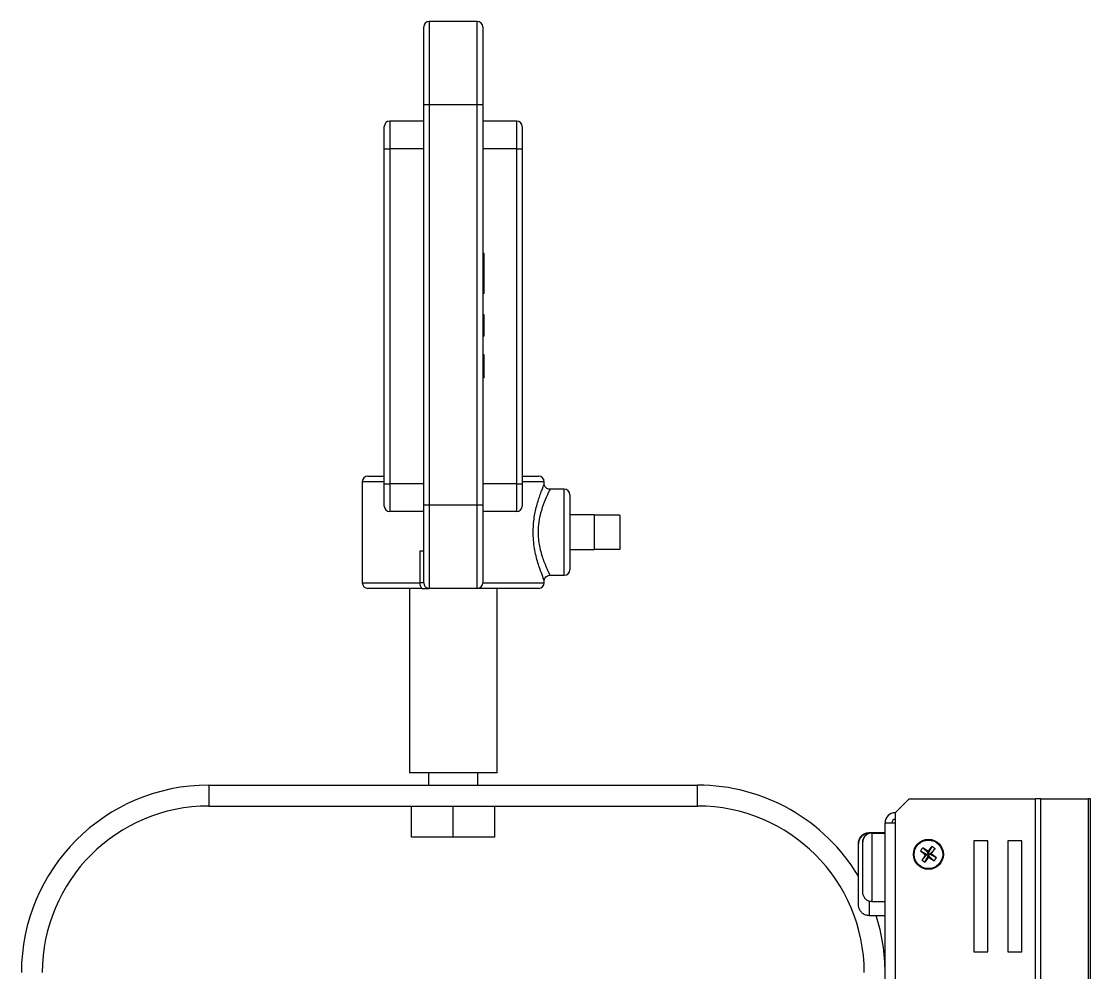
# Model space of a CAD drawing. Extents: x 7 to 135, y 3 to 97.
# Drawn here: x 124.96 to 134.58, y 49.7 to 58.26 of the extents above; entities that cross this region are included whole.
import ezdxf

# ---------------------------------------------------------------- set-up
doc = ezdxf.new("R2010")
doc.units = 0
doc.header["$MEASUREMENT"] = 0
doc.layers.add('OBJECT', color=7, linetype='CONTINUOUS')

msp = doc.modelspace()

# ---------------------------------------------------------------- linework, layer by layer
at = {"layer": 'OBJECT'}
for p, q in [((128.6306, 58.2615), (128.6306, 57.5115)), ((129.0626, 58.2615), (128.6306, 58.2615)), ((129.0626, 57.5115), (129.0626, 58.2615)), ((128.5806, 57.5115), (128.5806, 58.2115)), ((129.1126, 58.2115), (129.1126, 57.5115)), ((128.5806, 53.9065), (128.5806, 57.5115)), ((128.6306, 57.5115), (128.5806, 57.5115)), ((128.6306, 57.5115), (128.6306, 53.9065)), ((129.0626, 57.5115), (128.6306, 57.5115)), ((129.0626, 53.9065), (129.0626, 57.5115)), ((129.1126, 57.5115), (129.0626, 57.5115)), ((129.1126, 57.5115), (129.1126, 53.9065)), ((128.2256, 57.1145), (128.2256, 57.3145)), ((128.2756, 57.3645), (128.2756, 57.1145)), ((128.5806, 57.3645), (128.2756, 57.3645)), ((129.4176, 57.3645), (129.1126, 57.3645)), ((129.4176, 57.1145), (129.4176, 57.3645)), ((129.4676, 57.3145), (129.4676, 57.1145)), ((128.2256, 54.0975), (128.2256, 57.1145)), ((128.2256, 57.1145), (128.2756, 57.1145)), ((128.2756, 57.1145), (128.2756, 54.0975)), ((128.5806, 57.1145), (128.2756, 57.1145)), ((129.4176, 57.1145), (129.1126, 57.1145)), ((129.4176, 57.1145), (129.4676, 57.1145)), ((129.4176, 54.0975), (129.4176, 57.1145)), ((129.4676, 57.1145), (129.4676, 54.0975)), ((129.1246, 56.1705), (129.1126, 56.1705)), ((129.1246, 56.0091), (129.1126, 56.0091)), ((129.1246, 55.81), (129.1126, 55.81)), ((129.1246, 55.6202), (129.1126, 55.6202)), ((129.1246, 55.4257), (129.1246, 55.6202)), ((129.1246, 55.4257), (129.1126, 55.4257)), ((129.1246, 55.2597), (129.1126, 55.2597)), ((129.1246, 55.051), (129.1246, 55.2597)), ((129.1246, 55.051), (129.1126, 55.051)), ((128.0276, 54.1165), (128.0276, 53.2065)), ((128.2256, 54.1165), (128.0276, 54.1165)), ((128.0776, 54.1665), (128.2256, 54.1665)), ((129.4676, 54.1665), (129.6156, 54.1665)), ((129.6656, 54.1165), (129.4676, 54.1165)), ((129.6656, 54.0977), (129.6656, 54.1165)), ((128.2256, 54.0975), (128.2756, 54.0975)), ((128.2256, 53.8975), (128.2256, 54.0975)), ((128.2756, 54.0975), (128.2756, 53.8475)), ((128.5806, 54.0975), (128.2756, 54.0975)), ((129.4176, 54.0975), (129.1126, 54.0975)), ((129.4176, 54.0975), (129.4676, 54.0975)), ((129.4176, 53.8475), (129.4176, 54.0975)), ((129.4676, 54.0975), (129.4676, 53.8975)), ((129.8466, 54.049), (129.7144, 54.049)), ((129.8466, 53.274), (129.8466, 54.049)), ((128.5806, 53.2065), (128.5806, 53.9065)), ((128.6306, 53.9065), (128.5806, 53.9065)), ((128.6306, 53.9065), (128.6306, 53.1565)), ((129.0626, 53.9065), (128.6306, 53.9065)), ((129.0626, 53.1565), (129.0626, 53.9065)), ((129.1126, 53.9065), (129.0626, 53.9065)), ((129.1126, 53.9065), (129.1126, 53.2065)), ((129.8966, 53.999), (129.8966, 53.324)), ((128.5806, 53.8475), (128.2756, 53.8475)), ((129.4176, 53.8475), (129.1126, 53.8475)), ((130.1166, 53.8175), (129.8966, 53.8175)), ((130.1166, 53.8175), (130.1166, 53.8155)), ((130.3466, 53.8155), (130.1166, 53.8155)), ((130.1166, 53.8155), (130.1166, 53.6864)), ((130.3466, 53.8155), (130.3466, 53.5075)), ((130.1166, 53.6864), (130.1166, 53.6366)), ((130.1166, 53.6366), (130.1166, 53.5075)), ((128.5488, 53.2065), (128.5488, 53.4945)), ((128.5488, 53.4945), (128.5806, 53.4945)), ((129.8966, 53.5055), (130.1166, 53.5055)), ((130.1166, 53.5075), (130.1166, 53.5055)), ((130.3466, 53.5075), (130.1166, 53.5075)), ((129.7127, 53.274), (129.8466, 53.274)), ((128.0276, 53.2065), (128.5488, 53.2065)), ((128.567, 53.1565), (128.0776, 53.1565)), ((128.4516, 53.1565), (128.4516, 51.4965)), ((128.5806, 53.2065), (128.5488, 53.2065)), ((128.567, 53.1565), (128.6306, 53.1565)), ((129.0626, 53.1565), (128.6306, 53.1565)), ((129.6156, 53.1565), (129.0626, 53.1565)), ((129.1126, 53.2065), (129.6656, 53.2065)), ((129.2416, 51.4965), (129.2416, 53.1565)), ((129.6656, 53.2065), (129.6656, 53.2302)), ((129.2416, 51.4965), (128.4516, 51.4965)), ((128.6241, 51.4965), (128.6241, 51.3845)), ((129.0691, 51.3845), (129.0691, 51.4965)), ((126.6466, 51.3845), (126.6466, 51.1965)), ((126.6466, 51.3845), (131.0466, 51.3845)), ((131.0466, 51.1965), (131.0466, 51.3845)), ((132.9496, 51.2615), (132.8246, 51.1365)), ((132.9496, 51.2615), (134.0872, 51.2615)), ((134.0872, 44.4865), (134.0872, 51.2615)), ((134.1367, 51.2615), (134.0872, 51.2615)), ((134.1367, 44.4865), (134.1367, 51.2615)), ((134.1367, 51.2615), (134.5641, 51.2615)), ((134.5641, 44.4865), (134.5641, 51.2615)), ((134.5846, 51.2615), (134.5641, 51.2615)), ((134.5846, 44.4865), (134.5846, 51.2615)), ((126.6466, 51.1965), (131.0466, 51.1965)), ((128.4716, 50.9165), (128.4716, 51.1965)), ((128.8466, 50.9165), (128.8466, 51.1965)), ((129.2216, 50.9165), (129.2216, 51.1965)), ((132.8246, 51.1365), (132.8246, 44.6115)), ((132.7346, 51.0465), (132.8246, 51.0465)), ((132.7346, 44.7015), (132.7346, 51.0465)), ((132.5906, 50.9574), (132.5906, 50.95)), ((132.5906, 50.9574), (132.7346, 50.9574)), ((132.6146, 50.9563), (132.6146, 50.9532)), ((132.6146, 50.9563), (132.7346, 50.9563)), ((132.6146, 50.9532), (132.6146, 50.3363)), ((132.6146, 50.9532), (132.7346, 50.9532)), ((128.8466, 50.9165), (128.4716, 50.9165)), ((129.2216, 50.9165), (128.8466, 50.9165)), ((132.4946, 50.8545), (132.4946, 50.8609)), ((132.4946, 50.3062), (132.4946, 50.8545)), ((132.5346, 50.8734), (132.5346, 50.8761)), ((132.5346, 50.4165), (132.5346, 50.8734)), ((133.1563, 50.833), (133.1227, 50.7744)), ((133.6596, 50.8835), (133.5346, 50.8835)), ((133.5346, 50.8835), (133.5346, 49.8835)), ((133.6596, 49.8835), (133.6596, 50.8835)), ((133.8396, 50.8835), (133.8396, 49.8835)), ((133.9646, 50.8835), (133.8396, 50.8835)), ((133.9646, 49.8835), (133.9646, 50.8835)), ((133.0532, 50.7932), (133.1117, 50.7596)), ((133.0654, 50.7105), (133.1117, 50.7596)), ((133.0736, 50.8207), (133.1227, 50.7744)), ((133.0929, 50.69), (133.1265, 50.7486)), ((133.0989, 50.7577), (133.1117, 50.7596)), ((133.1227, 50.7744), (133.1117, 50.7596)), ((133.1265, 50.7486), (133.1117, 50.7596)), ((133.1227, 50.7744), (133.1208, 50.7872)), ((133.1227, 50.7744), (133.1376, 50.7634)), ((133.1265, 50.7486), (133.1376, 50.7634)), ((133.1265, 50.7486), (133.1284, 50.7358)), ((133.1757, 50.7023), (133.1265, 50.7486)), ((133.1838, 50.8125), (133.1376, 50.7634)), ((133.1503, 50.7653), (133.1376, 50.7634)), ((133.1961, 50.7298), (133.1376, 50.7634)), ((132.5906, 50.3364), (132.5906, 50.2097)), ((132.6146, 50.3363), (132.7346, 50.3363)), ((132.5906, 50.2097), (132.7346, 50.2097)), ((133.5346, 49.8835), (133.6596, 49.8835)), ((133.8396, 49.8835), (133.9646, 49.8835))]:
    msp.add_line(p, q, dxfattribs=at)
at = {"layer": 'OBJECT', "flags": 128}
msp.add_lwpolyline([(128.567, 53.1565), (128.5634, 53.1575), (128.56, 53.1603), (128.5569, 53.1649), (128.5541, 53.1711), (128.5519, 53.1787), (128.5502, 53.1874), (128.5491, 53.1967), (128.5488, 53.2065)], dxfattribs=at)
at = {"layer": 'OBJECT'}
for radius in [0.135, 0.1287]:
    msp.add_circle((133.1246, 50.7615), radius, dxfattribs=at)
for centre, radius, start, end in [((128.6306, 58.2115), 0.05, 90, 180), ((129.0626, 58.2115), 0.05, 0, 90), ((128.2756, 57.3145), 0.05, 90, 180), ((129.4176, 57.3145), 0.05, 0, 90), ((128.0776, 54.1165), 0.05, 90, 180), ((129.6156, 54.1165), 0.05, 0, 90), ((129.8466, 53.999), 0.05, 0, 90), ((128.2756, 53.8975), 0.05, 180, 270), ((129.4176, 53.8975), 0.05, 270, 0), ((129.8466, 53.324), 0.05, 270, 0), ((128.0776, 53.2065), 0.05, 180, 270), ((128.6306, 53.2065), 0.05, 180, 270), ((129.0626, 53.2065), 0.05, 270, 0), ((129.6156, 53.2065), 0.05, 270, 0), ((126.6466, 49.6965), 1.688, 90, 180), ((131.0466, 49.6965), 1.688, 30.92732, 90), ((126.6466, 49.6965), 1.5, 90, 180), ((131.0466, 49.6965), 1.5, 0, 90), ((132.8246, 51.0465), 0.09, 90, 180), ((132.8246, 51.0465), 0.03, 90, 180), ((134.8233, 49.5036), 2.1321, 141.42896, 142.98577), ((132.9745, 50.5591), 0.3287, 50.43912, 56.41092), ((133.3267, 50.6115), 0.3284, 140.43526, 146.41311), ((134.3856, 52.4642), 2.1372, 231.43099, 232.98405), ((134.8198, 49.5011), 2.1308, 143.86269, 145.42043), ((131.8644, 49.0665), 2.1305, 53.86326, 55.42121), ((131.4252, 52.02), 2.133, 321.42932, 322.98542), ((134.3849, 52.4566), 2.1307, 233.86323, 235.42106), ((131.4296, 52.0218), 2.1306, 323.86249, 325.42038), ((131.8635, 49.0586), 2.1374, 51.43114, 52.98408), ((132.9225, 50.9115), 0.3284, 320.43521, 326.41277), ((133.2748, 50.9638), 0.3287, 230.43887, 236.41117), ((131.0466, 49.6965), 1.688, 0, 17.70146)]:
    msp.add_arc(centre, radius, start, end, dxfattribs=at)
for points, knots in [([(129.1246, 56.0091), (129.1246, 56.0264), (129.1246, 56.061), (129.1246, 56.1205), (129.1246, 56.1516), (129.1246, 56.1705)], [0, 0, 0, 0, 0.280846, 0.561446, 1, 1, 1, 1]), ([(129.1246, 55.81), (129.1246, 55.8134), (129.1246, 55.8201), (129.1246, 55.8748), (129.1246, 55.9407), (129.1246, 55.9863), (129.1246, 56.0091)], [0, 0, 0, 0, 0.279513, 0.55908, 0.779375, 1, 1, 1, 1]), ([(129.566, 53.6615), (129.5673, 53.6964), (129.5702, 53.7744), (129.5939, 53.8903), (129.6216, 53.979), (129.643, 54.0371), (129.6559, 54.0704), (129.6642, 54.092), (129.665, 54.0959), (129.6653, 54.0977)], [0, 0, 0, 0, 0.159591, 0.357039, 0.570122, 0.682326, 0.798189, 0.903653, 1, 1, 1, 1]), ([(129.7145, 54.0475), (129.7149, 54.048), (129.7198, 54.0543), (129.7065, 54.0263), (129.6761, 53.9612), (129.6398, 53.865), (129.6145, 53.7622), (129.6113, 53.6925), (129.61, 53.6615)], [0, 0, 0, 0, 0.018002, 0.230875, 0.4549, 0.661771, 0.849852, 1, 1, 1, 1]), ([(129.7147, 54.0491), (129.709, 54.0497), (129.6972, 54.051), (129.6821, 54.0605), (129.6719, 54.073), (129.667, 54.0852), (129.6656, 54.0939), (129.6657, 54.0972), (129.6657, 54.0978)], [0, 0, 0, 0, 0.218892, 0.451009, 0.655866, 0.824833, 0.967982, 1, 1, 1, 1]), ([(129.663, 53.2302), (129.6636, 53.23), (129.6653, 53.2296), (129.6472, 53.2743), (129.6165, 53.3572), (129.5879, 53.4577), (129.572, 53.5524), (129.5666, 53.6138), (129.5662, 53.6507), (129.566, 53.6615)], [0, 0, 0, 0, 0.09188, 0.283293, 0.487629, 0.715471, 0.830932, 0.950195, 1, 1, 1, 1]), ([(129.61, 53.6615), (129.6101, 53.6519), (129.6108, 53.5985), (129.6196, 53.544), (129.6392, 53.4632), (129.6638, 53.3912), (129.6964, 53.318), (129.716, 53.2773), (129.7136, 53.2783), (129.7127, 53.2787)], [0, 0, 0, 0, 0.046716, 0.25957, 0.267483, 0.487001, 0.687355, 0.876956, 1, 1, 1, 1]), ([(129.666, 53.2299), (129.666, 53.2303), (129.6662, 53.2347), (129.6696, 53.2458), (129.6788, 53.2598), (129.6938, 53.2701), (129.7061, 53.2745), (129.7123, 53.2739), (129.7123, 53.2739)], [0, 0, 0, 0, 0.026568, 0.236944, 0.477704, 0.735172, 0.99862, 1, 1, 1, 1]), ([(132.4946, 50.8609), (132.4946, 50.8611), (132.4946, 50.8694), (132.4971, 50.8883), (132.5092, 50.9154), (132.531, 50.9387), (132.5591, 50.9544), (132.5801, 50.9564), (132.5906, 50.9574)], [0, 0, 0, 0, 0.003684, 0.169177, 0.383479, 0.590872, 0.795385, 1, 1, 1, 1]), ([(132.5906, 50.95), (132.5801, 50.949), (132.5591, 50.947), (132.531, 50.9315), (132.5092, 50.9084), (132.4971, 50.8816), (132.4946, 50.8629), (132.4946, 50.8547), (132.4946, 50.8545)], [0, 0, 0, 0, 0.204615, 0.409131, 0.616521, 0.830819, 0.996317, 1, 1, 1, 1]), ([(132.5346, 50.8761), (132.5346, 50.8762), (132.5346, 50.8831), (132.5367, 50.8988), (132.5468, 50.9214), (132.565, 50.9407), (132.5884, 50.9537), (132.6059, 50.9554), (132.6146, 50.9563)], [0, 0, 0, 0, 0.0036841, 0.1691808, 0.383477, 0.5908705, 0.795385, 1, 1, 1, 1]), ([(132.6146, 50.9532), (132.6059, 50.9524), (132.5884, 50.9507), (132.565, 50.9377), (132.5468, 50.9185), (132.5367, 50.8961), (132.5346, 50.8805), (132.5346, 50.8736), (132.5346, 50.8734)], [0, 0, 0, 0, 0.204613, 0.409127, 0.616522, 0.830817, 0.996316, 1, 1, 1, 1]), ([(132.6146, 50.3363), (132.6059, 50.3371), (132.5884, 50.3388), (132.565, 50.3519), (132.5468, 50.3712), (132.5367, 50.3937), (132.5346, 50.4094), (132.5346, 50.4163), (132.5346, 50.4165)], [0, 0, 0, 0, 0.204615, 0.409128, 0.616517, 0.830816, 0.996312, 1, 1, 1, 1]), ([(132.5906, 50.2097), (132.5801, 50.2108), (132.5591, 50.2128), (132.531, 50.2285), (132.5092, 50.2517), (132.4971, 50.2788), (132.4946, 50.2977), (132.4946, 50.306), (132.4946, 50.3062)], [0, 0, 0, 0, 0.2046143, 0.4091281, 0.6165175, 0.8308195, 0.9963127, 1, 1, 1, 1])]:
    msp.add_open_spline(points, degree=3, knots=knots, dxfattribs=at)

doc.saveas('drawing.dxf')
